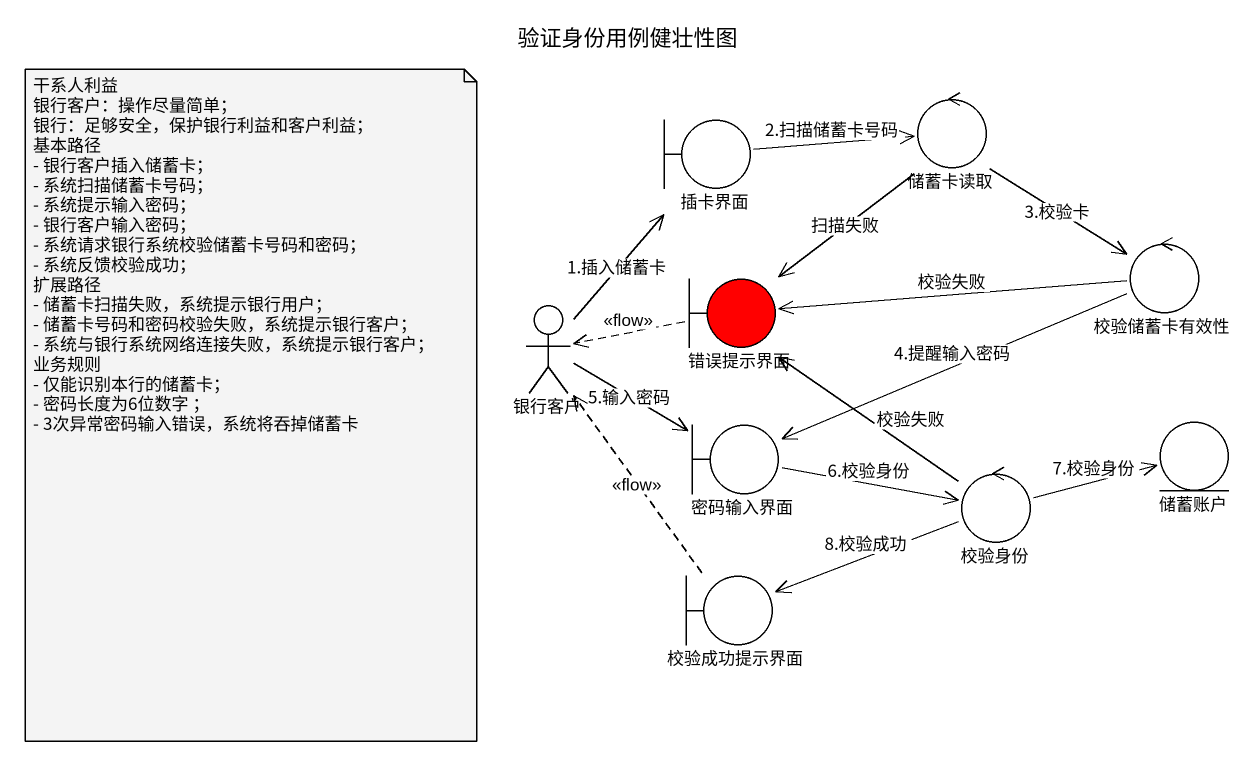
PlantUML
@startuml
title 验证身份用例健壮性图
boundary 插卡界面
control 储蓄卡读取
boundary 错误提示界面 #FF0000
control 校验储蓄卡有效性
actor 银行客户
boundary 密码输入界面
entity 储蓄账户
control 校验身份
boundary 校验成功提示界面
插卡界面 -right-> 储蓄卡读取 : 2.扫描储蓄卡号码
储蓄卡读取 --> 错误提示界面 : 扫描失败
储蓄卡读取 --> 校验储蓄卡有效性 : 3.校验卡
错误提示界面 .left.> 银行客户 : <<flow>>
校验储蓄卡有效性 -left-> 错误提示界面 : 校验失败
校验储蓄卡有效性 -left-> 密码输入界面 : 4.提醒输入密码
银行客户 -up-> 插卡界面 : 1.插入储蓄卡
银行客户 -right-> 密码输入界面 : 5.输入密码
密码输入界面 -right-> 校验身份 : 6.校验身份
校验身份 -up-> 错误提示界面 : 校验失败
校验身份 -right-> 储蓄账户 : 7.校验身份
校验身份 -left-> 校验成功提示界面 : 8.校验成功
校验成功提示界面 .up.> 银行客户 : <<flow>>
note as N1
  干系人利益
  银行客户：操作尽量简单；
  银行：足够安全，保护银行利益和客户利益；
  基本路径
  - 银行客户插入储蓄卡；
  - 系统扫描储蓄卡号码；
  - 系统提示输入密码；
  - 银行客户输入密码；
  - 系统请求银行系统校验储蓄卡号码和密码；
  - 系统反馈校验成功；
  扩展路径
  - 储蓄卡扫描失败，系统提示银行用户；
  - 储蓄卡号码和密码校验失败，系统提示银行客户；
  - 系统与银行系统网络连接失败，系统提示银行客户；
  业务规则
  - 仅能识别本行的储蓄卡；
  - 密码长度为6位数字 ；
  - 3次异常密码输入错误，系统将吞掉储蓄卡
end note
@enduml
